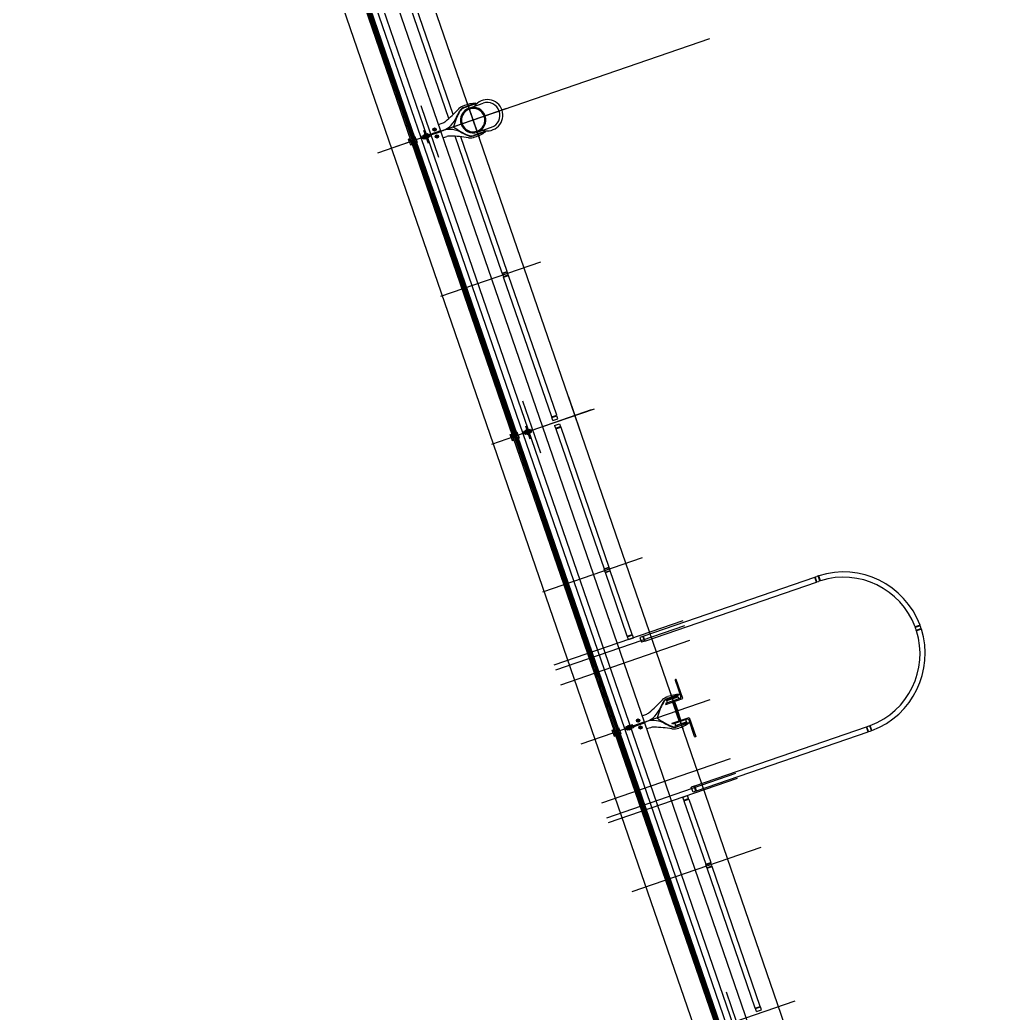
# Model space of a CAD drawing. Extents: x 809487 to 809680, y 818779 to 819225.
# Drawn here: x 809524.25 to 809533.67, y 819083.61 to 819093.15 of the extents above; entities that cross this region are included whole.
import ezdxf

# ---------------------------------------------------------------- set-up
doc = ezdxf.new("R2010")
doc.units = 0
for name, color, linetype in [('F-RC', 7, 'Continuous'), ('MAJ214__', 7, 'Continuous'), ('MAJ270__', 7, 'Continuous'), ('MAJ292__', 7, 'Continuous')]:
    doc.layers.add(name, color=color, linetype=linetype)

msp = doc.modelspace()

# ---------------------------------------------------------------- linework, layer by layer
at = {"layer": 'F-RC'}
for p, q in [((809528.4052, 819092.2389), (809527.9601, 819093.5316)), ((809528.3652, 819092.2014), (809527.9128, 819093.5153)), ((809528.8765, 819090.7166), (809528.424, 819092.0305)), ((809528.9237, 819090.7329), (809528.4786, 819092.0256)), ((809528.8765, 819090.7166), (809528.8961, 819090.7234)), ((809528.8781, 819090.7119), (809528.9254, 819090.7281)), ((809528.8879, 819090.6835), (809528.8781, 819090.7119)), ((809528.88, 819090.7125), (809528.8783, 819090.7172)), ((809528.8879, 819090.6835), (809528.9351, 819090.6998)), ((809528.8895, 819090.6788), (809528.9368, 819090.6951)), ((809529.3518, 819089.3361), (809528.8895, 819090.6788)), ((809528.8914, 819090.6794), (809528.8897, 819090.6842)), ((809528.8961, 819090.7234), (809528.9237, 819090.7329)), ((809528.9235, 819090.7275), (809528.9218, 819090.7322)), ((809528.9351, 819090.6998), (809528.9254, 819090.7281)), ((809528.9349, 819090.6944), (809528.9332, 819090.6991)), ((809529.3991, 819089.3524), (809528.9368, 819090.6951)), ((809529.3518, 819089.3361), (809529.3991, 819089.3524)), ((809529.3534, 819089.3314), (809529.4007, 819089.3477)), ((809529.3632, 819089.303), (809529.3534, 819089.3314)), ((809529.3553, 819089.3321), (809529.3537, 819089.3368)), ((809529.3988, 819089.347), (809529.3972, 819089.3518)), ((809529.4105, 819089.3193), (809529.4007, 819089.3477)), ((809529.3632, 819089.303), (809529.4105, 819089.3193)), ((809529.3795, 819089.2558), (809529.4267, 819089.272)), ((809529.3795, 819089.2558), (809529.3892, 819089.2274)), ((809529.3892, 819089.2274), (809529.4365, 819089.2437)), ((809529.3909, 819089.2227), (809529.4381, 819089.239)), ((809529.4267, 819089.272), (809529.4365, 819089.2437)), ((809529.4346, 819089.243), (809529.4362, 819089.2383)), ((809529.4381, 819089.239), (809529.9004, 819087.8963)), ((809529.3909, 819089.2227), (809529.8532, 819087.88)), ((809529.3911, 819089.2281), (809529.3927, 819089.2233)), ((809529.8728, 819087.8868), (809529.9004, 819087.8963)), ((809529.9002, 819087.8909), (809529.8985, 819087.8957)), ((809529.8532, 819087.88), (809529.8728, 819087.8868)), ((809529.8548, 819087.8753), (809529.9021, 819087.8916)), ((809529.8646, 819087.8469), (809529.8548, 819087.8753)), ((809529.8567, 819087.876), (809529.8551, 819087.8807)), ((809529.8646, 819087.8469), (809529.9118, 819087.8632)), ((809529.8662, 819087.8422), (809529.9135, 819087.8585)), ((809530.0762, 819087.2324), (809529.8662, 819087.8422)), ((809529.8681, 819087.8429), (809529.8664, 819087.8476)), ((809529.9118, 819087.8632), (809529.9021, 819087.8916)), ((809529.9116, 819087.8578), (809529.9099, 819087.8626)), ((809530.1235, 819087.2486), (809529.9135, 819087.8585)), ((809531.8805, 819087.8007), (809531.8947, 819087.8056)), ((809531.8968, 819087.7535), (809531.8805, 819087.8007)), ((809531.9252, 819087.7631), (809531.9089, 819087.8104)), ((809531.9299, 819087.7646), (809531.9136, 819087.8119)), ((809530.2292, 819087.2322), (809531.8757, 819087.7991)), ((809530.2455, 819087.1849), (809531.892, 819087.7518)), ((809531.892, 819087.7518), (809531.8757, 819087.7991)), ((809531.8764, 819087.7972), (809531.8811, 819087.7989)), ((809531.8914, 819087.7537), (809531.8961, 819087.7554)), ((809531.8968, 819087.7535), (809531.9109, 819087.7584)), ((809532.8857, 819087.3378), (809532.8384, 819087.3215)), ((809532.8874, 819087.3331), (809532.8402, 819087.3168)), ((809530.0762, 819087.2324), (809530.0958, 819087.2391)), ((809530.0778, 819087.2276), (809530.1251, 819087.2439)), ((809530.0797, 819087.2283), (809530.0781, 819087.233)), ((809530.0958, 819087.2391), (809530.1235, 819087.2486)), ((809530.1232, 819087.2433), (809530.1216, 819087.248)), ((809530.1348, 819087.2155), (809530.1251, 819087.2439)), ((809530.2245, 819087.2306), (809530.1962, 819087.2208)), ((809530.2245, 819087.2306), (809530.2408, 819087.1833)), ((809530.2299, 819087.2303), (809530.2252, 819087.2287)), ((809530.2292, 819087.2322), (809530.2455, 819087.1849)), ((809532.8972, 819087.3047), (809532.8499, 819087.2885)), ((809532.8987, 819087.3), (809532.8514, 819087.2837)), ((809530.0876, 819087.1993), (809530.0778, 819087.2276)), ((809530.0876, 819087.1993), (809530.1348, 819087.2155)), ((809530.1962, 819087.2208), (809530.2124, 819087.1735)), ((809530.2408, 819087.1833), (809530.2124, 819087.1735)), ((809530.2449, 819087.1868), (809530.2401, 819087.1852)), ((809532.4199, 819086.3262), (809532.4037, 819086.3735)), ((809532.4246, 819086.3279), (809532.4083, 819086.3752)), ((809530.7241, 819085.795), (809532.3706, 819086.3619)), ((809530.7404, 819085.7477), (809532.3869, 819086.3146)), ((809532.3869, 819086.3146), (809532.3706, 819086.3619)), ((809532.3713, 819086.36), (809532.376, 819086.3617)), ((809532.3753, 819086.3636), (809532.3895, 819086.3684)), ((809532.3916, 819086.3163), (809532.3753, 819086.3636)), ((809532.3862, 819086.3165), (809532.391, 819086.3182)), ((809532.3916, 819086.3163), (809532.4058, 819086.3212)), ((809530.7194, 819085.7934), (809530.691, 819085.7836)), ((809530.7073, 819085.7363), (809530.691, 819085.7836)), ((809530.7357, 819085.7461), (809530.7073, 819085.7363)), ((809530.7357, 819085.7461), (809530.7194, 819085.7934)), ((809530.7248, 819085.7931), (809530.72, 819085.7915)), ((809530.7404, 819085.7477), (809530.7241, 819085.795)), ((809530.7397, 819085.7496), (809530.735, 819085.748)), ((809530.6085, 819085.6864), (809530.6558, 819085.7027)), ((809530.6182, 819085.6581), (809530.6085, 819085.6864)), ((809530.6182, 819085.6581), (809530.6655, 819085.6743)), ((809530.6199, 819085.6533), (809530.6671, 819085.6696)), ((809530.6199, 819085.6533), (809530.8299, 819085.0435)), ((809530.6218, 819085.654), (809530.6201, 819085.6587)), ((809530.6655, 819085.6743), (809530.6558, 819085.7027)), ((809530.6653, 819085.669), (809530.6636, 819085.6737)), ((809530.6671, 819085.6696), (809530.8771, 819085.0598)), ((809530.8299, 819085.0435), (809530.8495, 819085.0502)), ((809530.8315, 819085.0388), (809530.8788, 819085.055)), ((809530.8413, 819085.0104), (809530.8315, 819085.0388)), ((809530.8334, 819085.0394), (809530.8318, 819085.0441)), ((809530.8495, 819085.0502), (809530.8771, 819085.0598)), ((809530.8769, 819085.0544), (809530.8752, 819085.0591)), ((809530.8885, 819085.0267), (809530.8788, 819085.055)), ((809530.8413, 819085.0104), (809530.8885, 819085.0267)), ((809530.8429, 819085.0057), (809530.8902, 819085.0219)), ((809531.3052, 819083.663), (809530.8429, 819085.0057)), ((809530.8448, 819085.0063), (809530.8432, 819085.011)), ((809530.8883, 819085.0213), (809530.8866, 819085.026)), ((809531.3525, 819083.6793), (809530.8902, 819085.0219)), ((809531.3052, 819083.663), (809531.3525, 819083.6793)), ((809531.3068, 819083.6583), (809531.3541, 819083.6746)), ((809531.3166, 819083.6299), (809531.3068, 819083.6583)), ((809531.3087, 819083.6589), (809531.3071, 819083.6637)), ((809531.3166, 819083.6299), (809531.3639, 819083.6462)), ((809531.3522, 819083.6739), (809531.3506, 819083.6787)), ((809531.3639, 819083.6462), (809531.3541, 819083.6746))]:
    msp.add_line(p, q, dxfattribs=at)
for radius, start, end in [(0.785, 107.90511, 109), (0.783, 107.53635, 107.90231), (0.785, 20.45992, 107.54008), (0.735, 107.83062, 109), (0.737, 107.44497, 107.83379), (0.735, 20.55926, 107.44074), (0.783, 20.09769, 20.46365), (0.785, 17.90511, 20.09489), (0.735, 290.55926, 17.44074), (0.785, 290.45992, 17.54008), (0.735, 17.83062, 20.16938), (0.737, 20.16621, 20.55503), (0.737, 17.44497, 17.83379), (0.783, 17.53635, 17.90231), (0.735, 289, 290.16938), (0.737, 290.16621, 290.55503), (0.785, 289, 290.09489), (0.783, 290.09769, 290.46365)]:
    msp.add_arc((809532.1502, 819087.0634), radius, start, end, dxfattribs=at)
at = {"layer": 'MAJ214__'}
for p, q in [((809526.145, 819097.6818), (809528.0951, 819092.0181)), ((809527.0395, 819094.8143), (809528.0113, 819091.9919)), ((809527.0509, 819094.8182), (809528.0227, 819091.9958)), ((809527.0603, 819094.8214), (809528.0321, 819091.9991)), ((809527.061, 819094.8217), (809528.0328, 819091.9993)), ((809528.0951, 819092.0181), (809528.1094, 819092.023)), ((809528.0984, 819092.0087), (809528.1126, 819092.0136)), ((809528.0984, 819092.0087), (809530.0486, 819086.345)), ((809528.1165, 819092.0361), (809528.1061, 819092.0325)), ((809528.1061, 819092.0325), (809528.1094, 819092.023)), ((809528.1159, 819092.0041), (809528.1126, 819092.0136)), ((809528.1263, 819092.0077), (809528.1159, 819092.0041)), ((809528.1239, 819092.0135), (809528.1315, 819092.0161)), ((809528.1565, 819092.0432), (809528.1258, 819092.0326)), ((809528.1266, 819092.0451), (809528.1484, 819092.0526)), ((809528.1272, 819092.0464), (809528.1266, 819092.0451)), ((809528.1276, 819092.0423), (809528.1266, 819092.0451)), ((809528.1471, 819092.0532), (809528.1272, 819092.0464)), ((809528.1274, 819092.0068), (809528.1714, 819092.0219)), ((809528.1276, 819092.0423), (809528.1493, 819092.0497)), ((809528.1295, 819092.0429), (809528.1298, 819092.042)), ((809528.1622, 819092.0267), (809528.1315, 819092.0161)), ((809528.1606, 819092.0171), (809528.1388, 819092.0096)), ((809528.1398, 819092.0068), (809528.1388, 819092.0096)), ((809528.1615, 819092.0143), (809528.1398, 819092.0068)), ((809528.1411, 819092.0062), (809528.1398, 819092.0068)), ((809528.1404, 819092.0112), (809528.1405, 819092.0108)), ((809528.1412, 819092.0105), (809528.1405, 819092.0108)), ((809528.1411, 819092.0062), (809528.1609, 819092.013)), ((809528.1471, 819092.0532), (809528.1484, 819092.0526)), ((809528.1474, 819092.0491), (809528.1478, 819092.0481)), ((809528.1493, 819092.0497), (809528.1484, 819092.0526)), ((809528.1567, 819092.0433), (809528.1643, 819092.0459)), ((809528.1582, 819092.0163), (809528.1585, 819092.0169)), ((809528.1583, 819092.0174), (809528.1585, 819092.0169)), ((809528.1615, 819092.0143), (809528.1606, 819092.0171)), ((809528.1609, 819092.013), (809528.1615, 819092.0143)), ((809528.1619, 819092.0517), (809528.1723, 819092.0553)), ((809528.17, 819092.0294), (809528.1624, 819092.0267)), ((809528.182, 819092.0269), (809528.1716, 819092.0233)), ((809528.1723, 819092.0553), (809528.1755, 819092.0458)), ((809528.2843, 819092.0832), (809528.1755, 819092.0458)), ((809528.2875, 819092.0738), (809528.1788, 819092.0364)), ((809528.1788, 819092.0364), (809528.182, 819092.0269)), ((809528.0162, 819091.9777), (809528.988, 819089.1554)), ((809528.0276, 819091.9816), (809528.9994, 819089.1593)), ((809528.037, 819091.9849), (809529.0088, 819089.1625)), ((809528.0377, 819091.9851), (809529.0095, 819089.1628)), ((809528.9929, 819089.1412), (809529.9647, 819086.3188)), ((809529.0043, 819089.1451), (809529.9761, 819086.3227)), ((809529.0137, 819089.1483), (809529.9855, 819086.326)), ((809529.0144, 819089.1486), (809529.9863, 819086.3262)), ((809529.0932, 819089.1995), (809529.0828, 819089.1959)), ((809529.0926, 819089.1676), (809529.0828, 819089.1959)), ((809529.103, 819089.1711), (809529.0926, 819089.1676)), ((809529.1006, 819089.1769), (809529.1082, 819089.1795)), ((809529.1332, 819089.2067), (809529.1025, 819089.1961)), ((809529.1033, 819089.2085), (809529.1251, 819089.216)), ((809529.1039, 819089.2098), (809529.1033, 819089.2085)), ((809529.1043, 819089.2057), (809529.1033, 819089.2085)), ((809529.1238, 819089.2166), (809529.1039, 819089.2098)), ((809529.1041, 819089.1702), (809529.1481, 819089.1853)), ((809529.1043, 819089.2057), (809529.126, 819089.2132)), ((809529.1062, 819089.2064), (809529.1065, 819089.2054)), ((809529.1389, 819089.1901), (809529.1082, 819089.1795)), ((809529.1373, 819089.1806), (809529.1155, 819089.1731)), ((809529.1165, 819089.1702), (809529.1155, 819089.1731)), ((809529.1382, 819089.1777), (809529.1165, 819089.1702)), ((809529.1178, 819089.1696), (809529.1165, 819089.1702)), ((809529.1171, 819089.1747), (809529.1172, 819089.1742)), ((809529.1179, 819089.1739), (809529.1172, 819089.1742)), ((809529.1178, 819089.1696), (809529.1376, 819089.1765)), ((809529.1238, 819089.2166), (809529.1251, 819089.216)), ((809529.1241, 819089.2125), (809529.1245, 819089.2116)), ((809529.126, 819089.2132), (809529.1251, 819089.216)), ((809529.1334, 819089.2067), (809529.141, 819089.2093)), ((809529.1349, 819089.1798), (809529.1352, 819089.1804)), ((809529.135, 819089.1809), (809529.1352, 819089.1804)), ((809529.1382, 819089.1777), (809529.1373, 819089.1806)), ((809529.1376, 819089.1765), (809529.1382, 819089.1777)), ((809529.1386, 819089.2151), (809529.149, 819089.2187)), ((809529.1467, 819089.1928), (809529.1391, 819089.1902)), ((809529.1587, 819089.1903), (809529.1483, 819089.1868)), ((809529.149, 819089.2187), (809529.1587, 819089.1903)), ((809530.4917, 819086.6858), (809530.6091, 819086.3449)), ((809530.5487, 819086.6504), (809530.5458, 819086.6589)), ((809530.4654, 819086.6312), (809530.4683, 819086.6228)), ((809530.5113, 819086.5998), (809530.5423, 819086.5097)), ((809530.5293, 819086.6059), (809530.5603, 819086.5159)), ((809530.5733, 819086.4197), (809530.5423, 819086.5097)), ((809530.5913, 819086.4259), (809530.5603, 819086.5159)), ((809530.0702, 819086.3644), (809530.1142, 819086.3795)), ((809530.1099, 819086.3701), (809530.0792, 819086.3595)), ((809530.1018, 819086.3795), (809530.08, 819086.372)), ((809530.0806, 819086.3733), (809530.08, 819086.372)), ((809530.08, 819086.372), (809530.081, 819086.3691)), ((809530.0806, 819086.3733), (809530.1005, 819086.3801)), ((809530.1027, 819086.3766), (809530.081, 819086.3691)), ((809530.1004, 819086.3758), (809530.101, 819086.3755)), ((809530.1005, 819086.3801), (809530.1018, 819086.3795)), ((809530.1012, 819086.375), (809530.101, 819086.3755)), ((809530.1018, 819086.3795), (809530.1027, 819086.3766)), ((809530.1177, 819086.3728), (809530.1101, 819086.3702)), ((809530.1257, 819086.3822), (809530.1153, 819086.3786)), ((809530.1289, 819086.3727), (809530.1257, 819086.3822)), ((809530.1289, 819086.3727), (809530.2377, 819086.4101)), ((809530.1322, 819086.3632), (809530.2409, 819086.4007)), ((809530.5565, 819086.3667), (809530.5536, 819086.3751)), ((809530.634, 819086.4028), (809530.6369, 819086.3944)), ((809529.9696, 819086.3046), (809530.9414, 819083.4823)), ((809529.981, 819086.3085), (809530.9528, 819083.4862)), ((809529.9904, 819086.3118), (809530.9622, 819083.4894)), ((809529.9911, 819086.312), (809530.963, 819083.4897)), ((809530.0486, 819086.345), (809530.0628, 819086.3499)), ((809530.0518, 819086.3356), (809530.066, 819086.3405)), ((809530.0518, 819086.3356), (809532.002, 819080.6719)), ((809530.0699, 819086.363), (809530.0595, 819086.3594)), ((809530.0595, 819086.3594), (809530.0628, 819086.3499)), ((809530.0693, 819086.331), (809530.066, 819086.3405)), ((809530.0797, 819086.3346), (809530.0693, 819086.331)), ((809530.0716, 819086.3569), (809530.0792, 819086.3595)), ((809530.0773, 819086.3404), (809530.0849, 819086.343)), ((809530.0808, 819086.3336), (809530.1248, 819086.3488)), ((809530.0834, 819086.37), (809530.083, 819086.3693)), ((809530.0832, 819086.3689), (809530.083, 819086.3693)), ((809530.1156, 819086.3536), (809530.0849, 819086.343)), ((809530.114, 819086.344), (809530.0922, 819086.3365)), ((809530.0932, 819086.3337), (809530.0922, 819086.3365)), ((809530.1149, 819086.3412), (809530.0932, 819086.3337)), ((809530.0945, 819086.3331), (809530.0932, 819086.3337)), ((809530.0938, 819086.3381), (809530.0939, 819086.3376)), ((809530.0946, 819086.3373), (809530.0939, 819086.3376)), ((809530.0945, 819086.3331), (809530.1143, 819086.3399)), ((809530.1116, 819086.3432), (809530.1119, 819086.3438)), ((809530.1118, 819086.3443), (809530.1119, 819086.3438)), ((809530.1149, 819086.3412), (809530.114, 819086.344)), ((809530.1143, 819086.3399), (809530.1149, 819086.3412)), ((809530.1234, 819086.3562), (809530.1158, 819086.3536)), ((809530.1354, 819086.3538), (809530.125, 819086.3502)), ((809530.1322, 819086.3632), (809530.1354, 819086.3538))]:
    msp.add_line(p, q, dxfattribs=at)
for points in [[(809528.6221, 819092.3467), (809528.5093, 819092.3079)], [(809528.1608, 819092.0526), (809528.1168, 819092.0375)], [(809528.7159, 819092.0742), (809528.6031, 819092.0354)], [(809529.1375, 819089.2161), (809529.0935, 819089.2009)], [(809530.4433, 819086.5869), (809530.4465, 819086.5774), (809530.6083, 819086.6331), (809530.5448, 819086.8176), (809530.54, 819086.816)], [(809530.5369, 819086.8096), (809530.5907, 819086.6535)], [(809530.5755, 819086.6736), (809530.4627, 819086.6347)], [(809530.5814, 819086.6345), (809530.4433, 819086.5869)], [(809530.4631, 819086.5937), (809530.4562, 819086.6139), (809530.564, 819086.651), (809530.5709, 819086.6309)], [(809530.5118, 819086.388), (809530.5085, 819086.3974), (809530.6703, 819086.4531), (809530.7338, 819086.2686), (809530.7291, 819086.267)], [(809530.6499, 819086.4355), (809530.5118, 819086.388)], [(809530.5316, 819086.3948), (809530.5386, 819086.3747), (809530.6463, 819086.4118), (809530.6394, 819086.4319)], [(809530.6694, 819086.4011), (809530.5565, 819086.3623)], [(809530.7227, 819086.2701), (809530.6689, 819086.4262)]]:
    msp.add_lwpolyline(points, dxfattribs=at)
for points in [[(809530.564, 819086.651), (809530.5625, 819086.6552), (809530.4548, 819086.6181), (809530.4562, 819086.6139)], [(809530.6463, 819086.4118), (809530.6478, 819086.4076), (809530.54, 819086.3705), (809530.5386, 819086.3747)]]:
    msp.add_lwpolyline(points, close=True, dxfattribs=at)
for centre, radius in [((809528.2272, 819092.0953), 0.0155), ((809528.2272, 819092.0953), 0.0135), ((809528.2272, 819092.0953), 0.0042), ((809528.25, 819092.0291), 0.0155), ((809528.25, 819092.0291), 0.0135), ((809528.25, 819092.0291), 0.0042), ((809529.1208, 819089.1931), 0.006), ((809530.1806, 819086.4222), 0.0155), ((809530.1806, 819086.4222), 0.0135), ((809530.1806, 819086.4222), 0.0042), ((809530.2034, 819086.356), 0.0155), ((809530.2034, 819086.356), 0.0135), ((809530.2034, 819086.356), 0.0042)]:
    msp.add_circle(centre, radius, dxfattribs=at)
for centre, radius, start, end in [((809528.5351, 819092.2329), 0.0792, 109, 149.96236), ((809528.2235, 819092.3006), 0.2307, 285.67731, 333.23123), ((809528.4127, 819092.2077), 0.02, 326.67541, 338.10407), ((809528.9574, 819091.9888), 0.567, 149.96236, 158.10407), ((809528.3734, 819091.8651), 0.2307, 64.76877, 112.32268), ((809528.1441, 819092.0297), 0.0095, 145.18264, 198.99991), ((809528.1441, 819092.0297), 0.0095, 198.99991, 252.81736), ((809528.1441, 819092.0297), 0.006, 19.00013, 198.99986), ((809528.1441, 819092.0297), 0.006, 198.99986, 19.00013), ((809528.1441, 819092.0297), 0.0109, 101.1265, 116.87349), ((809528.1441, 819092.0297), 0.0109, 281.1265, 296.87349), ((809528.1441, 819092.0297), 0.0095, 19.00008, 71.30512), ((809528.1441, 819092.0297), 0.0095, 326.69488, 19.00008), ((809528.3734, 819091.8651), 0.2307, 105.67731, 112.32268), ((809528.2235, 819092.3006), 0.2307, 285.67731, 292.32268), ((809528.4654, 819092.0548), 0.02, 59.89592, 71.32459), ((809528.7598, 819092.5627), 0.567, 239.89592, 248.03764), ((809528.5774, 819092.1103), 0.0792, 248.03764, 289), ((809529.1208, 819089.1931), 0.0095, 145.18264, 252.81736), ((809529.1208, 819089.1931), 0.0109, 101.1265, 116.87349), ((809529.1208, 819089.1931), 0.0109, 281.1265, 296.87349), ((809529.1208, 819089.1931), 0.0095, 326.69488, 71.30512), ((809530.5417, 819086.8113), 0.005, 109, 199), ((809530.9108, 819086.3157), 0.567, 149.96236, 158.10407), ((809530.4885, 819086.5598), 0.0792, 109, 149.96236), ((809530.5765, 819086.6486), 0.015, 289, 19), ((809530.1769, 819086.6275), 0.2307, 285.67731, 333.23123), ((809530.3661, 819086.5346), 0.02, 326.67541, 338.10407), ((809530.3268, 819086.192), 0.2307, 64.76877, 112.32268), ((809530.4188, 819086.3817), 0.02, 59.89592, 71.32459), ((809530.7132, 819086.8896), 0.567, 239.89592, 248.03764), ((809530.6548, 819086.4213), 0.015, 19, 109), ((809530.0975, 819086.3566), 0.0095, 145.18264, 199.00008), ((809530.0975, 819086.3566), 0.0095, 198.99991, 252.81736), ((809530.0975, 819086.3566), 0.006, 18.99986, 199.00013), ((809530.0975, 819086.3566), 0.006, 198.99986, 19.00013), ((809530.0975, 819086.3566), 0.0109, 101.1265, 116.87349), ((809530.0975, 819086.3566), 0.0109, 281.1265, 296.87349), ((809530.0975, 819086.3566), 0.0095, 18.99991, 71.30512), ((809530.0975, 819086.3566), 0.0095, 326.69488, 19.00008), ((809530.5308, 819086.4372), 0.0792, 248.03764, 289), ((809530.7274, 819086.2717), 0.005, 199, 289)]:
    msp.add_arc(centre, radius, start, end, dxfattribs=at)
for points, degree in [([(809528.1165, 819092.0367), (809528.1165, 819092.0368), (809528.1165, 819092.0369), (809528.1165, 819092.037), (809528.1165, 819092.037), (809528.1165, 819092.0371), (809528.1166, 819092.0371), (809528.1166, 819092.0372), (809528.1166, 819092.0372), (809528.1166, 819092.0373), (809528.1166, 819092.0373), (809528.1167, 819092.0374), (809528.1167, 819092.0374), (809528.1167, 819092.0375), (809528.1168, 819092.0375), (809528.1168, 819092.0375)], 3), ([(809528.1173, 819092.0306), (809528.1172, 819092.0309), (809528.1171, 819092.0313), (809528.1169, 819092.0321), (809528.1168, 819092.0327), (809528.1167, 819092.0338), (809528.1166, 819092.0344), (809528.1165, 819092.0355), (809528.1165, 819092.0361), (809528.1165, 819092.0367)], 3), ([(809528.1173, 819092.0306), (809528.1173, 819092.0306), (809528.1173, 819092.0305), (809528.1174, 819092.0305), (809528.1174, 819092.0305), (809528.1174, 819092.0304), (809528.1174, 819092.0304), (809528.1174, 819092.0304)], 3), ([(809528.1182, 819092.03), (809528.1182, 819092.03), (809528.1182, 819092.03), (809528.1181, 819092.03), (809528.1181, 819092.03), (809528.118, 819092.03), (809528.118, 819092.03), (809528.1178, 819092.03), (809528.1178, 819092.03), (809528.1176, 819092.0301), (809528.1176, 819092.0301), (809528.1175, 819092.0303), (809528.1174, 819092.0303), (809528.1174, 819092.0304)], 3), ([(809528.1182, 819092.03), (809528.1188, 819092.0302), (809528.1195, 819092.0305), (809528.121, 819092.031), (809528.122, 819092.0313), (809528.1235, 819092.0319), (809528.1241, 819092.0321), (809528.1251, 819092.0324), (809528.1254, 819092.0325), (809528.1258, 819092.0326)], 3), ([(809528.1182, 819092.03), (809528.119, 819092.0303), (809528.1199, 819092.0306), (809528.1208, 819092.0309), (809528.122, 819092.0314), (809528.1233, 819092.0318), (809528.1246, 819092.0322), (809528.125, 819092.0324), (809528.1254, 819092.0325), (809528.1258, 819092.0326)], 3), ([(809528.1235, 819092.0127), (809528.1235, 819092.0127), (809528.1235, 819092.0128), (809528.1234, 819092.0129), (809528.1234, 819092.013), (809528.1235, 819092.0131), (809528.1235, 819092.0132), (809528.1236, 819092.0133), (809528.1236, 819092.0133), (809528.1237, 819092.0134), (809528.1238, 819092.0135), (809528.1239, 819092.0135), (809528.1239, 819092.0135), (809528.1239, 819092.0135)], 3), ([(809528.1235, 819092.0127), (809528.1235, 819092.0127), (809528.1235, 819092.0127), (809528.1235, 819092.0126), (809528.1235, 819092.0126), (809528.1235, 819092.0126), (809528.1235, 819092.0125), (809528.1236, 819092.0125)], 3), ([(809528.1267, 819092.0072), (809528.1263, 819092.0076), (809528.126, 819092.0081), (809528.1253, 819092.0091), (809528.125, 819092.0096), (809528.1244, 819092.0106), (809528.1242, 819092.0111), (809528.1238, 819092.0119), (809528.1237, 819092.0122), (809528.1236, 819092.0125)], 3), ([(809528.1258, 819092.0326), (809528.1258, 819092.0326), (809528.1258, 819092.0326), (809528.1258, 819092.0325), (809528.1259, 819092.0323), (809528.126, 819092.0317), (809528.1261, 819092.0313), (809528.1263, 819092.03), (809528.1264, 819092.029), (809528.1268, 819092.0268), (809528.1271, 819092.0256), (809528.1276, 819092.0243), (809528.1276, 819092.0241), (809528.1276, 819092.024)], 3), ([(809528.1274, 819092.0068), (809528.1273, 819092.0067), (809528.1273, 819092.0067), (809528.1272, 819092.0068), (809528.1272, 819092.0068), (809528.1271, 819092.0068), (809528.1271, 819092.0068), (809528.127, 819092.0069), (809528.127, 819092.0069), (809528.1269, 819092.0069), (809528.1269, 819092.0069), (809528.1269, 819092.007), (809528.1268, 819092.007), (809528.1268, 819092.0071), (809528.1267, 819092.0071), (809528.1267, 819092.0072)], 3), ([(809528.1276, 819092.024), (809528.128, 819092.023), (809528.1284, 819092.022), (809528.1293, 819092.0201), (809528.1299, 819092.0191), (809528.1306, 819092.0178), (809528.1309, 819092.0173), (809528.1312, 819092.0167), (809528.1313, 819092.0165), (809528.1314, 819092.0162), (809528.1314, 819092.0161), (809528.1315, 819092.0161)], 3), ([(809528.137, 819092.0362), (809528.137, 819092.0362), (809528.137, 819092.0362), (809528.1369, 819092.0361), (809528.1369, 819092.036), (809528.1367, 819092.0358), (809528.1366, 819092.0356), (809528.1364, 819092.0353), (809528.1362, 819092.0351), (809528.1361, 819092.0349)], 3), ([(809528.1391, 819092.0395), (809528.138, 819092.0377), (809528.137, 819092.0362)], 2), ([(809528.141, 819092.0207), (809528.1412, 819092.0206), (809528.1414, 819092.0206), (809528.1418, 819092.0204), (809528.142, 819092.0204), (809528.1423, 819092.0203), (809528.1424, 819092.0202), (809528.1425, 819092.0202), (809528.1425, 819092.0202), (809528.1425, 819092.0202)], 3), ([(809528.1456, 819092.0392), (809528.1439, 819092.0398), (809528.142, 819092.0404)], 2), ([(809528.1425, 819092.0202), (809528.1442, 819092.0196), (809528.1462, 819092.0189)], 2), ([(809528.1471, 819092.0387), (809528.1469, 819092.0388), (809528.1467, 819092.0388), (809528.1463, 819092.039), (809528.1461, 819092.039), (809528.1459, 819092.0391), (809528.1458, 819092.0391), (809528.1457, 819092.0392), (809528.1457, 819092.0392), (809528.1456, 819092.0392)], 3), ([(809528.149, 819092.0199), (809528.1502, 819092.0216), (809528.1512, 819092.0232)], 2), ([(809528.1512, 819092.0232), (809528.1512, 819092.0232), (809528.1512, 819092.0232), (809528.1512, 819092.0233), (809528.1513, 819092.0234), (809528.1514, 819092.0236), (809528.1515, 819092.0238), (809528.1518, 819092.0241), (809528.1519, 819092.0243), (809528.152, 819092.0245)], 3), ([(809528.1565, 819092.0432), (809528.1566, 819092.0433), (809528.1566, 819092.0433), (809528.1567, 819092.0433)], 2), ([(809528.1565, 819092.0432), (809528.1566, 819092.0433), (809528.1566, 819092.0433), (809528.1567, 819092.0433)], 2), ([(809528.1605, 819092.0353), (809528.1602, 819092.0364), (809528.1597, 819092.0373), (809528.1588, 819092.0393), (809528.1583, 819092.0403), (809528.1575, 819092.0416), (809528.1573, 819092.042), (809528.1569, 819092.0427), (809528.1568, 819092.0429), (809528.1567, 819092.0432), (809528.1567, 819092.0432), (809528.1567, 819092.0433)], 3), ([(809528.1624, 819092.0267), (809528.1624, 819092.0268), (809528.1624, 819092.0268), (809528.1623, 819092.0269), (809528.1623, 819092.0271), (809528.1621, 819092.0277), (809528.1621, 819092.0281), (809528.1619, 819092.0293), (809528.1618, 819092.0304), (809528.1613, 819092.0326), (809528.161, 819092.0338), (809528.1606, 819092.0351), (809528.1605, 819092.0352), (809528.1605, 819092.0353)], 3), ([(809528.1614, 819092.0522), (809528.1618, 819092.0517), (809528.1622, 819092.0513), (809528.1628, 819092.0503), (809528.1631, 819092.0498), (809528.1637, 819092.0488), (809528.1639, 819092.0483), (809528.1643, 819092.0475), (809528.1645, 819092.0472), (809528.1646, 819092.0469)], 3), ([(809528.1624, 819092.0267), (809528.1623, 819092.0267), (809528.1623, 819092.0267), (809528.1622, 819092.0267)], 2), ([(809528.1647, 819092.0467), (809528.1647, 819092.0466), (809528.1647, 819092.0466), (809528.1647, 819092.0465), (809528.1647, 819092.0464), (809528.1647, 819092.0463), (809528.1646, 819092.0462), (809528.1645, 819092.0461), (809528.1645, 819092.046), (809528.1644, 819092.046), (809528.1643, 819092.0459), (809528.1643, 819092.0459), (809528.1643, 819092.0459), (809528.1643, 819092.0459)], 3), ([(809528.1647, 819092.0467), (809528.1646, 819092.0467), (809528.1646, 819092.0467), (809528.1646, 819092.0467), (809528.1646, 819092.0468), (809528.1646, 819092.0468), (809528.1646, 819092.0468), (809528.1646, 819092.0469)], 3), ([(809528.17, 819092.0294), (809528.17, 819092.0294), (809528.17, 819092.0294), (809528.17, 819092.0294), (809528.1701, 819092.0294), (809528.1701, 819092.0294), (809528.1702, 819092.0294), (809528.1703, 819092.0294), (809528.1704, 819092.0294), (809528.1705, 819092.0293), (809528.1706, 819092.0292), (809528.1707, 819092.0291), (809528.1707, 819092.0291), (809528.1707, 819092.029)], 3), ([(809528.1708, 819092.0288), (809528.1708, 819092.0288), (809528.1708, 819092.0288), (809528.1708, 819092.0289), (809528.1708, 819092.0289), (809528.1708, 819092.029), (809528.1707, 819092.029), (809528.1707, 819092.029)], 3), ([(809528.1708, 819092.0288), (809528.1709, 819092.0285), (809528.171, 819092.0281), (809528.1712, 819092.0273), (809528.1713, 819092.0267), (809528.1715, 819092.0256), (809528.1715, 819092.025), (809528.1716, 819092.0238), (809528.1716, 819092.0232), (809528.1716, 819092.0226)], 3), ([(809528.1716, 819092.0226), (809528.1716, 819092.0226), (809528.1716, 819092.0225), (809528.1716, 819092.0224), (809528.1716, 819092.0224), (809528.1716, 819092.0223), (809528.1716, 819092.0222), (809528.1716, 819092.0222), (809528.1716, 819092.0222), (809528.1715, 819092.0221), (809528.1715, 819092.0221), (809528.1715, 819092.022), (809528.1715, 819092.022), (809528.1714, 819092.0219), (809528.1714, 819092.0219), (809528.1714, 819092.0219)], 3), ([(809529.0932, 819089.2002), (809529.0932, 819089.2003), (809529.0932, 819089.2003), (809529.0932, 819089.2004), (809529.0932, 819089.2005), (809529.0932, 819089.2005), (809529.0933, 819089.2006), (809529.0933, 819089.2006), (809529.0933, 819089.2007), (809529.0933, 819089.2007), (809529.0933, 819089.2008), (809529.0934, 819089.2008), (809529.0934, 819089.2009), (809529.0934, 819089.2009), (809529.0935, 819089.2009), (809529.0935, 819089.2009)], 3), ([(809529.094, 819089.194), (809529.0939, 819089.1944), (809529.0939, 819089.1947), (809529.0937, 819089.1956), (809529.0935, 819089.1961), (809529.0934, 819089.1972), (809529.0933, 819089.1978), (809529.0932, 819089.199), (809529.0932, 819089.1996), (809529.0932, 819089.2002)], 3), ([(809529.094, 819089.194), (809529.094, 819089.194), (809529.0941, 819089.194), (809529.0941, 819089.1939), (809529.0941, 819089.1939), (809529.0941, 819089.1939), (809529.0941, 819089.1939), (809529.0941, 819089.1938)], 3), ([(809529.0949, 819089.1935), (809529.0949, 819089.1935), (809529.0949, 819089.1935), (809529.0948, 819089.1935), (809529.0948, 819089.1934), (809529.0947, 819089.1934), (809529.0947, 819089.1934), (809529.0945, 819089.1934), (809529.0945, 819089.1935), (809529.0943, 819089.1935), (809529.0943, 819089.1936), (809529.0942, 819089.1937), (809529.0941, 819089.1938), (809529.0941, 819089.1938)], 3), ([(809529.0949, 819089.1935), (809529.0955, 819089.1937), (809529.0962, 819089.1939), (809529.0977, 819089.1945), (809529.0987, 819089.1948), (809529.1002, 819089.1953), (809529.1008, 819089.1955), (809529.1018, 819089.1959), (809529.1021, 819089.196), (809529.1025, 819089.1961)], 3), ([(809529.0949, 819089.1935), (809529.0957, 819089.1938), (809529.0966, 819089.1941), (809529.0975, 819089.1944), (809529.0988, 819089.1948), (809529.1, 819089.1952), (809529.1013, 819089.1957), (809529.1017, 819089.1958), (809529.1021, 819089.196), (809529.1025, 819089.1961)], 3), ([(809529.1002, 819089.1762), (809529.1002, 819089.1762), (809529.1002, 819089.1762), (809529.1002, 819089.1763), (809529.1002, 819089.1764), (809529.1002, 819089.1766), (809529.1002, 819089.1766), (809529.1003, 819089.1767), (809529.1003, 819089.1768), (809529.1004, 819089.1769), (809529.1005, 819089.1769), (809529.1006, 819089.1769), (809529.1006, 819089.1769), (809529.1006, 819089.1769)], 3), ([(809529.1002, 819089.1762), (809529.1002, 819089.1761), (809529.1002, 819089.1761), (809529.1002, 819089.1761), (809529.1002, 819089.1761), (809529.1002, 819089.176), (809529.1003, 819089.176), (809529.1003, 819089.176)], 3), ([(809529.1034, 819089.1706), (809529.103, 819089.1711), (809529.1027, 819089.1716), (809529.102, 819089.1726), (809529.1017, 819089.173), (809529.1011, 819089.174), (809529.1009, 819089.1745), (809529.1005, 819089.1753), (809529.1004, 819089.1756), (809529.1003, 819089.176)], 3), ([(809529.1025, 819089.1961), (809529.1025, 819089.1961), (809529.1025, 819089.1961), (809529.1025, 819089.1959), (809529.1026, 819089.1957), (809529.1027, 819089.1951), (809529.1028, 819089.1947), (809529.103, 819089.1935), (809529.1031, 819089.1925), (809529.1035, 819089.1902), (809529.1038, 819089.189), (809529.1046, 819089.1867), (809529.105, 819089.1856), (809529.106, 819089.1835), (809529.1066, 819089.1826), (809529.1073, 819089.1813), (809529.1076, 819089.1808), (809529.1079, 819089.1801), (809529.108, 819089.1799), (809529.1081, 819089.1797), (809529.1081, 819089.1796), (809529.1082, 819089.1795)], 3), ([(809529.1041, 819089.1702), (809529.104, 819089.1702), (809529.104, 819089.1702), (809529.1039, 819089.1702), (809529.1039, 819089.1702), (809529.1038, 819089.1702), (809529.1038, 819089.1703), (809529.1037, 819089.1703), (809529.1037, 819089.1703), (809529.1036, 819089.1704), (809529.1036, 819089.1704), (809529.1036, 819089.1704), (809529.1035, 819089.1705), (809529.1035, 819089.1705), (809529.1034, 819089.1706), (809529.1034, 819089.1706)], 3), ([(809529.1137, 819089.1997), (809529.1137, 819089.1996), (809529.1137, 819089.1996), (809529.1136, 819089.1995), (809529.1136, 819089.1995), (809529.1134, 819089.1992), (809529.1133, 819089.1991), (809529.1131, 819089.1987), (809529.1129, 819089.1985), (809529.1128, 819089.1984)], 3), ([(809529.1158, 819089.2029), (809529.1147, 819089.2012), (809529.1137, 819089.1997)], 2), ([(809529.1177, 819089.1841), (809529.1179, 819089.1841), (809529.1181, 819089.184), (809529.1185, 819089.1839), (809529.1187, 819089.1838), (809529.119, 819089.1837), (809529.1191, 819089.1837), (809529.1192, 819089.1836), (809529.1192, 819089.1836), (809529.1192, 819089.1836)], 3), ([(809529.1223, 819089.2026), (809529.1206, 819089.2032), (809529.1187, 819089.2039)], 2), ([(809529.1192, 819089.1836), (809529.1209, 819089.1831), (809529.1229, 819089.1824)], 2), ([(809529.1238, 819089.2021), (809529.1236, 819089.2022), (809529.1234, 819089.2023), (809529.123, 819089.2024), (809529.1228, 819089.2025), (809529.1226, 819089.2026), (809529.1225, 819089.2026), (809529.1224, 819089.2026), (809529.1224, 819089.2026), (809529.1223, 819089.2026)], 3), ([(809529.1257, 819089.1834), (809529.1269, 819089.1851), (809529.1279, 819089.1866)], 2), ([(809529.1279, 819089.1866), (809529.1279, 819089.1866), (809529.1279, 819089.1867), (809529.1279, 819089.1867), (809529.128, 819089.1868), (809529.1281, 819089.187), (809529.1282, 819089.1872), (809529.1285, 819089.1876), (809529.1286, 819089.1878), (809529.1287, 819089.1879)], 3), ([(809529.1332, 819089.2067), (809529.1333, 819089.2067), (809529.1333, 819089.2067), (809529.1334, 819089.2067)], 2), ([(809529.1332, 819089.2067), (809529.1333, 819089.2067), (809529.1333, 819089.2067), (809529.1334, 819089.2067)], 2), ([(809529.1391, 819089.1902), (809529.1391, 819089.1902), (809529.1391, 819089.1902), (809529.139, 819089.1904), (809529.139, 819089.1906), (809529.1388, 819089.1911), (809529.1388, 819089.1915), (809529.1386, 819089.1928), (809529.1385, 819089.1938), (809529.138, 819089.1961), (809529.1377, 819089.1973), (809529.137, 819089.1996), (809529.1365, 819089.2007), (809529.1355, 819089.2028), (809529.135, 819089.2037), (809529.1342, 819089.205), (809529.134, 819089.2055), (809529.1336, 819089.2061), (809529.1335, 819089.2064), (809529.1334, 819089.2066), (809529.1334, 819089.2067), (809529.1334, 819089.2067)], 3), ([(809529.1375, 819089.2161), (809529.1375, 819089.2161), (809529.1375, 819089.2161), (809529.1376, 819089.2161), (809529.1377, 819089.2161), (809529.1377, 819089.216), (809529.1378, 819089.216), (809529.1378, 819089.216), (809529.1379, 819089.216), (809529.1379, 819089.2159), (809529.1379, 819089.2159), (809529.138, 819089.2158), (809529.138, 819089.2158), (809529.1381, 819089.2157), (809529.1381, 819089.2157), (809529.1382, 819089.2157)], 3), ([(809529.1382, 819089.2157), (809529.1385, 819089.2152), (809529.1389, 819089.2147), (809529.1395, 819089.2137), (809529.1398, 819089.2132), (809529.1404, 819089.2122), (809529.1407, 819089.2117), (809529.141, 819089.2109), (809529.1412, 819089.2106), (809529.1413, 819089.2103)], 3), ([(809529.1391, 819089.1902), (809529.139, 819089.1902), (809529.139, 819089.1902), (809529.1389, 819089.1901)], 2), ([(809529.1414, 819089.2101), (809529.1414, 819089.2101), (809529.1414, 819089.2101), (809529.1414, 819089.2099), (809529.1414, 819089.2099), (809529.1414, 819089.2097), (809529.1413, 819089.2096), (809529.1413, 819089.2095), (809529.1412, 819089.2095), (809529.1411, 819089.2094), (809529.141, 819089.2094), (809529.141, 819089.2093), (809529.141, 819089.2093), (809529.141, 819089.2093)], 3), ([(809529.1414, 819089.2101), (809529.1414, 819089.2101), (809529.1413, 819089.2101), (809529.1413, 819089.2102), (809529.1413, 819089.2102), (809529.1413, 819089.2103), (809529.1413, 819089.2103), (809529.1413, 819089.2103)], 3), ([(809529.1467, 819089.1928), (809529.1467, 819089.1928), (809529.1467, 819089.1928), (809529.1467, 819089.1928), (809529.1468, 819089.1928), (809529.1468, 819089.1928), (809529.1469, 819089.1928), (809529.147, 819089.1928), (809529.1471, 819089.1928), (809529.1472, 819089.1927), (809529.1473, 819089.1927), (809529.1474, 819089.1926), (809529.1474, 819089.1925), (809529.1474, 819089.1924)], 3), ([(809529.1475, 819089.1922), (809529.1475, 819089.1923), (809529.1475, 819089.1923), (809529.1475, 819089.1923), (809529.1475, 819089.1924), (809529.1475, 819089.1924), (809529.1475, 819089.1924), (809529.1474, 819089.1924)], 3), ([(809529.1475, 819089.1922), (809529.1476, 819089.1919), (809529.1477, 819089.1916), (809529.1479, 819089.1907), (809529.148, 819089.1902), (809529.1482, 819089.189), (809529.1482, 819089.1885), (809529.1483, 819089.1873), (809529.1483, 819089.1867), (809529.1483, 819089.1861)], 3), ([(809529.1483, 819089.1861), (809529.1483, 819089.186), (809529.1483, 819089.186), (809529.1483, 819089.1858), (809529.1483, 819089.1858), (809529.1483, 819089.1857), (809529.1483, 819089.1857), (809529.1483, 819089.1856), (809529.1483, 819089.1856), (809529.1482, 819089.1855), (809529.1482, 819089.1855), (809529.1482, 819089.1854), (809529.1482, 819089.1854), (809529.1481, 819089.1854), (809529.1481, 819089.1854), (809529.1481, 819089.1853)], 3), ([(809530.1101, 819086.3702), (809530.11, 819086.3702), (809530.11, 819086.3701), (809530.1099, 819086.3701)], 2), ([(809530.1101, 819086.3702), (809530.1101, 819086.3702), (809530.1101, 819086.3701), (809530.1101, 819086.37), (809530.1102, 819086.3698), (809530.1105, 819086.3693), (809530.1107, 819086.3689), (809530.1113, 819086.3678), (809530.1118, 819086.3669), (809530.1129, 819086.3649), (809530.1134, 819086.3638), (809530.1138, 819086.3625), (809530.1139, 819086.3624), (809530.1139, 819086.3622)], 3), ([(809530.1149, 819086.3791), (809530.1148, 819086.3792), (809530.1148, 819086.3792), (809530.1147, 819086.3793), (809530.1147, 819086.3793), (809530.1146, 819086.3794), (809530.1146, 819086.3794), (809530.1145, 819086.3794), (809530.1145, 819086.3794), (809530.1144, 819086.3795), (809530.1144, 819086.3795), (809530.1143, 819086.3795), (809530.1143, 819086.3795), (809530.1142, 819086.3795), (809530.1142, 819086.3795), (809530.1142, 819086.3795)], 3), ([(809530.118, 819086.3738), (809530.1179, 819086.3741), (809530.1177, 819086.3744), (809530.1174, 819086.3752), (809530.1171, 819086.3757), (809530.1166, 819086.3767), (809530.1162, 819086.3772), (809530.1156, 819086.3781), (809530.1152, 819086.3786), (809530.1149, 819086.3791)], 3), ([(809530.1177, 819086.3728), (809530.1177, 819086.3728), (809530.1177, 819086.3728), (809530.1177, 819086.3728), (809530.1178, 819086.3728), (809530.1178, 819086.3729), (809530.1179, 819086.3729), (809530.118, 819086.373), (809530.118, 819086.373), (809530.1181, 819086.3732), (809530.1181, 819086.3732), (809530.1181, 819086.3734), (809530.1181, 819086.3735), (809530.1181, 819086.3736)], 3), ([(809530.118, 819086.3738), (809530.118, 819086.3737), (809530.118, 819086.3737), (809530.118, 819086.3736), (809530.118, 819086.3736), (809530.1181, 819086.3736), (809530.1181, 819086.3736), (809530.1181, 819086.3736)], 3), ([(809530.0702, 819086.3644), (809530.0702, 819086.3644), (809530.0701, 819086.3643), (809530.0701, 819086.3643), (809530.0701, 819086.3643), (809530.07, 819086.3642), (809530.07, 819086.3641), (809530.07, 819086.3641), (809530.07, 819086.364), (809530.07, 819086.364), (809530.0699, 819086.3639), (809530.0699, 819086.3639), (809530.0699, 819086.3638), (809530.0699, 819086.3637), (809530.0699, 819086.3637), (809530.0699, 819086.3636)], 3), ([(809530.0699, 819086.3636), (809530.0699, 819086.363), (809530.0699, 819086.3624), (809530.07, 819086.3612), (809530.0701, 819086.3607), (809530.0703, 819086.3596), (809530.0704, 819086.359), (809530.0706, 819086.3581), (809530.0706, 819086.3578), (809530.0707, 819086.3575)], 3), ([(809530.0708, 819086.3573), (809530.0708, 819086.3573), (809530.0708, 819086.3573), (809530.0708, 819086.3574), (809530.0708, 819086.3574), (809530.0708, 819086.3574), (809530.0707, 819086.3575), (809530.0707, 819086.3575)], 3), ([(809530.0708, 819086.3573), (809530.0708, 819086.3573), (809530.0708, 819086.3572), (809530.0709, 819086.3571), (809530.0709, 819086.3571), (809530.071, 819086.357), (809530.0711, 819086.3569), (809530.0713, 819086.3569), (809530.0713, 819086.3569), (809530.0714, 819086.3569), (809530.0715, 819086.3569), (809530.0716, 819086.3569), (809530.0716, 819086.3569), (809530.0716, 819086.3569)], 3), ([(809530.0769, 819086.3396), (809530.0769, 819086.3396), (809530.0769, 819086.3397), (809530.0769, 819086.3398), (809530.0769, 819086.3398), (809530.0769, 819086.34), (809530.0769, 819086.3401), (809530.077, 819086.3402), (809530.077, 819086.3402), (809530.0771, 819086.3403), (809530.0772, 819086.3403), (809530.0773, 819086.3404), (809530.0773, 819086.3404), (809530.0773, 819086.3404)], 3), ([(809530.0769, 819086.3396), (809530.0769, 819086.3396), (809530.0769, 819086.3396), (809530.0769, 819086.3395), (809530.0769, 819086.3395), (809530.0769, 819086.3395), (809530.077, 819086.3394), (809530.077, 819086.3394)], 3), ([(809530.0801, 819086.334), (809530.0797, 819086.3345), (809530.0794, 819086.335), (809530.0787, 819086.336), (809530.0784, 819086.3365), (809530.0779, 819086.3375), (809530.0776, 819086.338), (809530.0772, 819086.3388), (809530.0771, 819086.3391), (809530.077, 819086.3394)], 3), ([(809530.081, 819086.3509), (809530.0807, 819086.3519), (809530.0804, 819086.353), (809530.0799, 819086.3551), (809530.0798, 819086.3562), (809530.0796, 819086.3576), (809530.0795, 819086.3582), (809530.0793, 819086.3589), (809530.0793, 819086.3592), (809530.0792, 819086.3594), (809530.0792, 819086.3595), (809530.0792, 819086.3595)], 3), ([(809530.0808, 819086.3336), (809530.0808, 819086.3336), (809530.0807, 819086.3336), (809530.0806, 819086.3336), (809530.0806, 819086.3337), (809530.0805, 819086.3337), (809530.0805, 819086.3337), (809530.0804, 819086.3337), (809530.0804, 819086.3338), (809530.0803, 819086.3338), (809530.0803, 819086.3338), (809530.0803, 819086.3339), (809530.0802, 819086.3339), (809530.0802, 819086.334), (809530.0801, 819086.334), (809530.0801, 819086.334)], 3), ([(809530.081, 819086.3509), (809530.0814, 819086.3499), (809530.0818, 819086.3489), (809530.0827, 819086.3469), (809530.0833, 819086.346), (809530.084, 819086.3447), (809530.0843, 819086.3442), (809530.0846, 819086.3436), (809530.0847, 819086.3434), (809530.0848, 819086.3431), (809530.0848, 819086.343), (809530.0849, 819086.343)], 3), ([(809530.0895, 819086.3618), (809530.0896, 819086.362), (809530.0898, 819086.3621), (809530.09, 819086.3625), (809530.0901, 819086.3627), (809530.0903, 819086.3629), (809530.0903, 819086.363), (809530.0904, 819086.3631), (809530.0904, 819086.3631), (809530.0904, 819086.3631)], 3), ([(809530.0904, 819086.3631), (809530.0914, 819086.3646), (809530.0925, 819086.3663)], 2), ([(809530.0944, 819086.3476), (809530.0946, 819086.3475), (809530.0948, 819086.3474), (809530.0952, 819086.3473), (809530.0954, 819086.3472), (809530.0957, 819086.3472), (809530.0958, 819086.3471), (809530.0959, 819086.3471), (809530.0959, 819086.3471), (809530.0959, 819086.3471)], 3), ([(809530.0954, 819086.3673), (809530.0973, 819086.3667), (809530.099, 819086.3661)], 2), ([(809530.0959, 819086.3471), (809530.0976, 819086.3465), (809530.0996, 819086.3458)], 2), ([(809530.099, 819086.3661), (809530.0991, 819086.3661), (809530.0991, 819086.3661), (809530.0992, 819086.366), (809530.0993, 819086.366), (809530.0995, 819086.3659), (809530.0997, 819086.3658), (809530.1001, 819086.3657), (809530.1003, 819086.3656), (809530.1005, 819086.3656)], 3), ([(809530.1024, 819086.3468), (809530.1036, 819086.3485), (809530.1046, 819086.3501)], 2), ([(809530.1046, 819086.3501), (809530.1046, 819086.3501), (809530.1046, 819086.3501), (809530.1046, 819086.3502), (809530.1047, 819086.3503), (809530.1048, 819086.3505), (809530.105, 819086.3507), (809530.1052, 819086.351), (809530.1053, 819086.3512), (809530.1054, 819086.3514)], 3), ([(809530.1158, 819086.3536), (809530.1158, 819086.3536), (809530.1158, 819086.3537), (809530.1157, 819086.3538), (809530.1157, 819086.354), (809530.1155, 819086.3546), (809530.1155, 819086.355), (809530.1153, 819086.3562), (809530.1152, 819086.3572), (809530.1147, 819086.3595), (809530.1144, 819086.3607), (809530.114, 819086.362), (809530.114, 819086.3621), (809530.1139, 819086.3622)], 3), ([(809530.1158, 819086.3536), (809530.1157, 819086.3536), (809530.1157, 819086.3536), (809530.1156, 819086.3536)], 2), ([(809530.1234, 819086.3562), (809530.1234, 819086.3562), (809530.1234, 819086.3562), (809530.1234, 819086.3563), (809530.1235, 819086.3563), (809530.1235, 819086.3563), (809530.1236, 819086.3563), (809530.1237, 819086.3563), (809530.1238, 819086.3563), (809530.1239, 819086.3562), (809530.124, 819086.3561), (809530.1241, 819086.356), (809530.1241, 819086.3559), (809530.1242, 819086.3559)], 3), ([(809530.1242, 819086.3557), (809530.1242, 819086.3557), (809530.1242, 819086.3557), (809530.1242, 819086.3558), (809530.1242, 819086.3558), (809530.1242, 819086.3558), (809530.1242, 819086.3559), (809530.1242, 819086.3559)], 3), ([(809530.1242, 819086.3557), (809530.1243, 819086.3554), (809530.1244, 819086.355), (809530.1246, 819086.3541), (809530.1247, 819086.3536), (809530.1249, 819086.3525), (809530.1249, 819086.3519), (809530.125, 819086.3507), (809530.125, 819086.3501), (809530.125, 819086.3495)], 3), ([(809530.125, 819086.3495), (809530.125, 819086.3495), (809530.125, 819086.3494), (809530.125, 819086.3493), (809530.125, 819086.3492), (809530.125, 819086.3492), (809530.125, 819086.3491), (809530.125, 819086.3491), (809530.125, 819086.349), (809530.1249, 819086.349), (809530.1249, 819086.349), (809530.1249, 819086.3489), (809530.1249, 819086.3489), (809530.1248, 819086.3488), (809530.1248, 819086.3488), (809530.1248, 819086.3488)], 3)]:
    msp.add_open_spline(points, degree=degree, dxfattribs=at)
at = {"layer": 'MAJ270__'}
for p, q in [((809524.2483, 819103.3744), (809528.1535, 819092.0329)), ((809528.5979, 819092.1859), (809526.6445, 819097.8591)), ((809530.8667, 819092.9672), (809527.7967, 819091.9101)), ((809530.8667, 819092.9672), (809527.7967, 819091.9101)), ((809530.8667, 819092.9672), (809527.7967, 819091.9101)), ((809528.9164, 819092.2956), (809527.6789, 819091.8695)), ((809528.0945, 819092.3273), (809528.2661, 819091.8287)), ((809528.0945, 819092.3273), (809528.2661, 819091.8287)), ((809528.5383, 819092.3589), (809528.6557, 819092.018)), ((809528.6574, 819092.013), (809528.54, 819092.3539)), ((809530.5513, 819086.5128), (809528.5979, 819092.1859)), ((809528.1677, 819091.961), (809528.1249, 819092.0853)), ((809528.1677, 819091.961), (809528.1249, 819092.0853)), ((809528.1551, 819092.0282), (809532.0603, 819080.6867)), ((809528.0046, 819091.9737), (809527.9998, 819091.9879)), ((809528.0046, 819091.9737), (809527.9998, 819091.9879)), ((809529.2432, 819090.8217), (809528.285, 819090.4918)), ((809529.5125, 819089.5297), (809529.6225, 819089.2101)), ((809529.0712, 819089.4908), (809529.2428, 819088.9922)), ((809529.7316, 819089.4035), (809528.7734, 819089.0735)), ((809529.1444, 819089.1245), (809529.1016, 819089.2487)), ((809528.9813, 819089.1372), (809528.9765, 819089.1514)), ((809530.2199, 819087.9852), (809529.2617, 819087.6552)), ((809530.6094, 819087.3789), (809529.3719, 819086.9528)), ((809530.6256, 819087.3317), (809529.3881, 819086.9056)), ((809530.6745, 819087.1898), (809529.437, 819086.7637)), ((809530.8698, 819086.6225), (809529.6323, 819086.1964)), ((809532.5047, 819080.8397), (809530.5513, 819086.5128)), ((809529.958, 819086.3006), (809529.9532, 819086.3148)), ((809531.0651, 819086.0552), (809529.8277, 819085.6291)), ((809531.114, 819085.9134), (809529.8765, 819085.4873)), ((809531.1303, 819085.8661), (809529.8928, 819085.44)), ((809531.3582, 819085.2042), (809530.1207, 819084.7781)), ((809531.0246, 819083.8176), (809531.1962, 819083.319)), ((809531.685, 819083.7303), (809530.7268, 819083.4004))]:
    msp.add_line(p, q, dxfattribs=at)
msp.add_lwpolyline([(809529.7588, 819089.4128), (809529.0011, 819089.1519)], dxfattribs=at)
for centre in [(809528.0022, 819091.9808), (809528.0022, 819091.9808), (809528.9789, 819089.1443), (809529.9556, 819086.3077)]:
    msp.add_circle(centre, 0.003, dxfattribs=at)
at = {"layer": 'MAJ292__'}
for p, q in [((809526.3341, 819097.7469), (809528.2843, 819092.0832)), ((809525.8597, 819097.5888), (809529.7665, 819086.2426)), ((809527.0279, 819094.8103), (809527.9996, 819091.9882)), ((809527.0705, 819094.8249), (809528.0423, 819092.0026)), ((809528.5582, 819092.3013), (809528.6934, 819092.3479)), ((809528.6376, 819092.0706), (809528.7728, 819092.1171)), ((809527.9768, 819092.0038), (809527.9891, 819092.0081)), ((809527.9866, 819091.9755), (809527.9768, 819092.0038)), ((809527.9866, 819091.9755), (809528.0521, 819091.998)), ((809527.9866, 819091.9755), (809528.0521, 819091.998)), ((809527.9964, 819091.9868), (809527.9891, 819092.0081)), ((809527.9964, 819091.9868), (809528.0423, 819092.0026)), ((809528.035, 819092.0239), (809528.0423, 819092.0264)), ((809528.0423, 819092.0026), (809528.035, 819092.0239)), ((809528.0521, 819091.998), (809528.0423, 819092.0264)), ((809528.0521, 819091.998), (809528.0618, 819091.9696)), ((809528.2875, 819092.0738), (809530.2377, 819086.4101)), ((809527.9866, 819091.9755), (809527.9963, 819091.9471)), ((809527.9963, 819091.9471), (809528.0086, 819091.9513)), ((809528.0013, 819091.9726), (809528.0472, 819091.9884)), ((809528.0013, 819091.9726), (809528.0086, 819091.9513)), ((809528.0046, 819091.9737), (809528.9765, 819089.1514)), ((809528.0472, 819091.9884), (809529.019, 819089.166)), ((809528.0472, 819091.9884), (809528.0545, 819091.9671)), ((809528.0545, 819091.9671), (809528.0618, 819091.9696)), ((809528.9535, 819089.1673), (809528.9658, 819089.1715)), ((809528.9633, 819089.1389), (809528.9535, 819089.1673)), ((809528.9633, 819089.1389), (809529.0288, 819089.1615)), ((809528.9633, 819089.1389), (809529.0288, 819089.1615)), ((809528.9633, 819089.1389), (809528.973, 819089.1105)), ((809528.9731, 819089.1502), (809528.9658, 819089.1715)), ((809528.9731, 819089.1502), (809529.019, 819089.166)), ((809528.978, 819089.136), (809529.0239, 819089.1518)), ((809528.978, 819089.136), (809528.9853, 819089.1148)), ((809528.9813, 819089.1372), (809529.9532, 819086.3148)), ((809529.0117, 819089.1873), (809529.019, 819089.1898)), ((809529.019, 819089.166), (809529.0117, 819089.1873)), ((809529.0288, 819089.1615), (809529.019, 819089.1898)), ((809529.0239, 819089.1518), (809529.9957, 819086.3295)), ((809529.0239, 819089.1518), (809529.0312, 819089.1306)), ((809529.0288, 819089.1615), (809529.0385, 819089.1331)), ((809528.973, 819089.1105), (809528.9853, 819089.1148)), ((809529.0312, 819089.1306), (809529.0385, 819089.1331)), ((809530.2409, 819086.4007), (809532.1911, 819080.737)), ((809529.9302, 819086.3307), (809529.9425, 819086.3349)), ((809529.94, 819086.3023), (809529.9302, 819086.3307)), ((809529.94, 819086.3023), (809530.0055, 819086.3249)), ((809529.94, 819086.3023), (809530.0055, 819086.3249)), ((809529.94, 819086.3023), (809529.9497, 819086.274)), ((809529.9498, 819086.3137), (809529.9425, 819086.3349)), ((809529.9497, 819086.274), (809529.962, 819086.2782)), ((809529.9498, 819086.3137), (809529.9957, 819086.3295)), ((809529.9547, 819086.2995), (809530.0006, 819086.3153)), ((809529.9547, 819086.2995), (809529.962, 819086.2782)), ((809529.958, 819086.3006), (809530.9299, 819083.4783)), ((809529.9884, 819086.3507), (809529.9957, 819086.3533)), ((809529.9957, 819086.3295), (809529.9884, 819086.3507)), ((809530.0055, 819086.3249), (809529.9957, 819086.3533)), ((809530.0006, 819086.3153), (809530.9724, 819083.4929)), ((809530.0006, 819086.3153), (809530.0079, 819086.294)), ((809530.0055, 819086.3249), (809530.0152, 819086.2965)), ((809530.0079, 819086.294), (809530.0152, 819086.2965)), ((809529.7665, 819086.2426), (809533.6733, 819074.8964))]:
    msp.add_line(p, q, dxfattribs=at)
for points in [[(809528.6221, 819092.3467), (809528.6235, 819092.3427), (809528.5107, 819092.3039)], [(809528.2639, 819092.1423), (809528.3007, 819092.155)], [(809528.3078, 819092.0147), (809528.3447, 819092.0274)], [(809528.7159, 819092.0742), (809528.7146, 819092.0782), (809528.6018, 819092.0394)], [(809530.5755, 819086.6736), (809530.5769, 819086.6696), (809530.4641, 819086.6308)], [(809530.2173, 819086.4692), (809530.2541, 819086.4819)], [(809530.5552, 819086.3662), (809530.668, 819086.4051), (809530.6694, 819086.4011)], [(809530.2981, 819086.3543), (809530.2612, 819086.3416)]]:
    msp.add_lwpolyline(points, dxfattribs=at)
for centre, radius, start, end in [((809528.7331, 819092.2325), 0.15, 19, 144.5771), ((809527.4697, 819093.1985), 1.3402, 310.07845, 317.42579), ((809528.4713, 819092.2783), 0.02, 130.39607, 137.42579), ((809528.5701, 819092.1622), 0.1724, 109.2751, 130.39607), ((809528.5351, 819092.2329), 0.075, 109, 149.96236), ((809528.5979, 819092.1859), 0.122, 19, 199), ((809528.5979, 819092.1859), 0.112, 19, 199), ((809528.6331, 819092.0076), 0.3393, 91.86071, 110.70605), ((809528.7331, 819092.2325), 0.15, 253.4229, 19), ((809528.7331, 819092.2325), 0.122, 19, 109), ((809528.9574, 819091.9888), 0.5628, 149.96236, 166.36786), ((809528.5979, 819092.1859), 0.122, 199, 19), ((809528.5979, 819092.1859), 0.112, 199, 19), ((809528.7331, 819092.2325), 0.122, 289, 19), ((809528.2682, 819092.2496), 0.1, 289, 310.07845), ((809528.7598, 819092.5627), 0.5628, 231.63214, 248.03764), ((809528.3772, 819091.9328), 0.1, 87.92155, 109), ((809528.3322, 819090.6934), 1.3402, 80.57421, 87.92155), ((809528.5774, 819092.1103), 0.075, 248.03764, 289), ((809528.555, 819092.0353), 0.02, 260.57421, 267.60393), ((809528.5614, 819092.1875), 0.1724, 267.60393, 288.72489), ((809528.5158, 819092.3482), 0.3393, 287.29394, 306.13928), ((809530.5865, 819086.3345), 0.3393, 91.86071, 110.70605), ((809529.4231, 819087.5254), 1.3402, 310.07845, 317.42579), ((809530.9108, 819086.3157), 0.5628, 149.96236, 166.36786), ((809530.4247, 819086.6052), 0.02, 130.39607, 137.42579), ((809530.5235, 819086.4891), 0.1724, 109.2751, 130.39607), ((809530.4885, 819086.5598), 0.075, 109, 149.96236), ((809530.2216, 819086.5765), 0.1, 289, 310.07845), ((809530.7132, 819086.8896), 0.5628, 231.63214, 248.03764), ((809530.4693, 819086.6751), 0.3393, 287.29394, 306.13928), ((809530.3306, 819086.2597), 0.1, 87.92155, 109), ((809530.2856, 819085.0203), 1.3402, 80.57421, 87.92155), ((809530.5308, 819086.4372), 0.075, 248.03764, 289), ((809530.5084, 819086.3622), 0.02, 260.57421, 267.60393), ((809530.5148, 819086.5144), 0.1724, 267.60393, 288.72489)]:
    msp.add_arc(centre, radius, start, end, dxfattribs=at)
msp.add_open_spline([(809528.1608, 819092.0526), (809528.1608, 819092.0526), (809528.1608, 819092.0526), (809528.1609, 819092.0526), (809528.161, 819092.0526), (809528.161, 819092.0526), (809528.1611, 819092.0526), (809528.1611, 819092.0525), (809528.1611, 819092.0525), (809528.1612, 819092.0525), (809528.1612, 819092.0524), (809528.1613, 819092.0524), (809528.1613, 819092.0524), (809528.1614, 819092.0523), (809528.1614, 819092.0523), (809528.1614, 819092.0522)], degree=3, dxfattribs=at)

doc.saveas('drawing.dxf')
